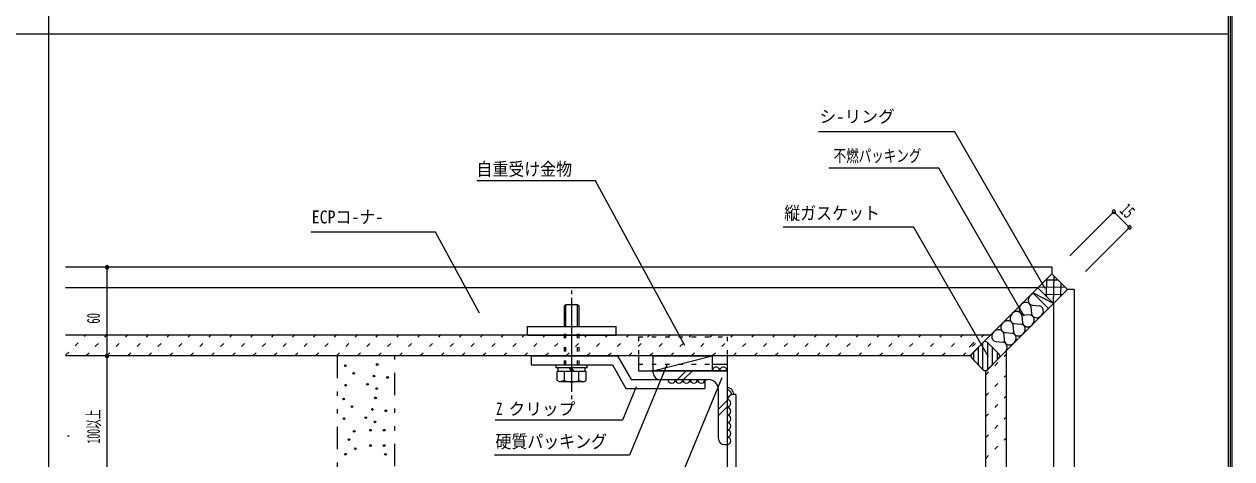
# Model space of a CAD drawing. Units: millimetres, scale not verified. Extents: x -1209 to 1209, y -852 to 852.
# Drawn here: x 391 to 1209, y -305 to -11 of the extents above; entities that cross this region are included whole.
import ezdxf
from ezdxf.enums import TextEntityAlignment as Align

# ---------------------------------------------------------------- set-up
doc = ezdxf.new("R2010")
doc.units = ezdxf.units.MM
doc.header["$LTSCALE"] = 3
doc.linetypes.add('USER1', pattern=[3, 1, -2])
doc.linetypes.add('USER6', pattern=[16, 5, -3, 1, -3, 1, -3])
for name, color, linetype, lineweight in [('0-1_0-0WAKU', 7, 'Continuous', 18), ('0-2_0-1AL', 5, 'Continuous', 18), ('0-3_0-2SUNPO', 7, 'Continuous', 18), ('0-4_0-3STEEL', 6, 'Continuous', 18), ('0-5_0-4KANAMONO', 6, 'Continuous', 18), ('0-6_0-5FUKUSIZA', 3, 'Continuous', 18), ('0-7_0-6HIFUKU', 4, 'Continuous', 18), ('0-8_0-7KUTAI', 6, 'Continuous', 18)]:
    doc.layers.add(name, color=color, linetype=linetype, lineweight=lineweight)
doc.styles.add('ＭＳ ゴシック', font='')
doc.styles.get('ＭＳ ゴシック').set_extended_font_data('MS Gothic')

msp = doc.modelspace()

# ---------------------------------------------------------------- linework, layer by layer
at = {"layer": '0-1_0-0WAKU'}
for p, q in [((1208.207, 851.207), (1208.207, -851.207)), ((1209.414, 852.414), (1209.414, -852.414)), ((408, 850), (408, -799)), ((1207, 850), (1207, -850)), ((0, -17.85), (1207, -17.85))]:
    msp.add_line(p, q, dxfattribs=at)
at = {"layer": '0-2_0-1AL'}
for p, q in [((1087.524, -175.736), (419.525, -175.736)), ((1087.524, -175.736), (1087.524, -180.129)), ((1087.524, -180.129), (1031.918, -235.736)), ((1077.918, -189.736), (419.525, -189.736)), ((1102.524, -190.736), (1102.524, -732.308)), ((1088.524, -200.343), (1088.524, -732.308)), ((1045.918, -221.736), (419.525, -221.736)), ((1031.918, -235.736), (419.525, -235.736)), ((1056.524, -232.343), (1056.524, -732.308))]:
    msp.add_line(p, q, dxfattribs=at)
msp.add_lwpolyline([(1102.524, -190.736), (1098.131, -190.736), (1042.524, -246.343), (1042.524, -732.308)], dxfattribs=at)
at = {"layer": '0-3_0-2SUNPO'}
for p, q in [((1021.802, -84.108), (929.513, -84.108)), ((1083.051, -190.193), (1021.802, -84.108)), ((1010.933, -108.733), (936.496, -108.733)), ((1068.762, -208.896), (1010.933, -108.733)), ((778.368, -117.229), (698.094, -117.229)), ((839.002, -228.592), (778.368, -117.229)), ((905.626, -148.358), (993.875, -148.358)), ((1044.607, -236.227), (993.875, -148.358)), ((1110.256, -178.611), (1140.113, -148.754)), ((447.605, -235.737), (447.605, -175.737)), ((447.605, -335.735), (447.605, -235.737)), ((826.868, -241.234), (801.44, -302.873)), ((805.887, -256.591), (796.814, -279.136)), ((796.814, -279.136), (710.558, -279.136)), ((801.44, -302.873), (710.068, -302.873))]:
    msp.add_line(p, q, dxfattribs=at)
for points in [[(1099.649, -168.004), (1129.506, -138.147), (1140.113, -148.754)], [(699.805, -206.794), (669.97, -151.998), (585.704, -151.998)], [(863.894, -250.474), (814.068, -371.214), (659.405, -371.214)]]:
    msp.add_lwpolyline(points, dxfattribs=at)
for centre, start, end in [((1129.506, -138.147), 0, 180), ((1129.506, -138.147), 180, 0), ((1140.113, -148.754), 0, 180), ((1140.113, -148.754), 180, 0), ((447.605, -175.737), 0, 180), ((447.605, -175.737), 180, 0), ((447.605, -235.737), 0, 180), ((447.605, -235.737), 0, 180), ((447.605, -235.737), 180, 0), ((447.605, -235.737), 180, 0)]:
    msp.add_arc(centre, 1.2, start, end, dxfattribs=at)
at = {"layer": '0-4_0-3STEEL'}
for p, q in [((867.525, -245.734), (817.527, -245.734)), ((817.527, -247.234), (817.527, -245.734)), ((822.027, -251.734), (855.027, -251.735)), ((833.886, -251.734), (839.886, -245.734)), ((838.128, -251.734), (844.128, -245.734)), ((867.525, -245.734), (867.525, -295.735)), ((861.525, -258.235), (861.525, -291.235)), ((873.525, -261.734), (872.025, -261.734)), ((873.525, -261.734), (873.525, -326.735)), ((861.525, -271.96), (867.525, -265.96)), ((867.525, -266.234), (867.525, -314.234)), ((861.525, -276.202), (867.525, -270.202)), ((866.025, -295.735), (867.525, -295.735))]:
    msp.add_line(p, q, dxfattribs=at)
for centre, radius, start, end in [((822.027, -247.234), 4.5, 180, 270), ((855.027, -258.235), 6.5, 0, 90), ((872.025, -266.234), 4.5, 90, 180), ((866.025, -291.235), 4.5, 180, 270)]:
    msp.add_arc(centre, radius, start, end, dxfattribs=at)
at = {"layer": '0-5_0-4KANAMONO'}
for p, q in [((762.325, -194.008), (762.325, -191.374)), ((758.326, -201.235), (757.327, -201.814)), ((757.327, -215.734), (757.327, -201.811)), ((758.326, -215.734), (758.326, -201.235)), ((766.327, -201.235), (758.326, -201.235)), ((762.325, -260.107), (762.325, -196.348)), ((766.327, -215.734), (766.327, -201.235)), ((766.327, -201.235), (767.326, -201.811)), ((767.326, -215.734), (767.326, -201.811)), ((732.325, -215.734), (792.325, -215.734)), ((732.325, -221.734), (732.325, -215.734)), ((792.325, -221.734), (792.325, -215.734)), ((732.325, -221.734), (792.325, -221.734)), ((734.825, -235.735), (793.287, -235.735)), ((734.825, -235.735), (734.825, -241.735)), ((793.287, -235.735), (802.527, -251.734)), ((807.525, -235.735), (807.525, -245.734)), ((867.525, -235.735), (867.525, -245.734)), ((734.825, -241.735), (789.825, -241.735)), ((751.825, -243.736), (751.825, -241.735)), ((772.825, -243.736), (751.825, -243.736)), ((753.127, -246.235), (753.127, -243.736)), ((762.325, -246.235), (760.882, -243.736)), ((763.771, -246.235), (762.325, -243.736)), ((771.527, -246.235), (771.527, -243.736)), ((772.825, -243.736), (772.825, -241.735)), ((789.825, -241.735), (799.062, -257.734)), ((857.527, -241.234), (867.525, -241.234)), ((772.141, -246.235), (752.512, -246.235)), ((752.512, -252.331), (752.512, -246.235)), ((754.075, -253.234), (752.512, -252.331)), ((757.421, -252.412), (754.075, -253.237)), ((770.575, -253.234), (754.075, -253.234)), ((757.421, -252.409), (757.421, -246.235)), ((767.233, -252.409), (767.233, -246.235)), ((767.233, -252.412), (770.575, -253.237)), ((770.578, -253.237), (772.141, -252.334)), ((772.141, -252.331), (772.141, -246.235)), ((802.527, -251.734), (852.527, -251.734)), ((807.525, -245.734), (867.525, -245.734)), ((852.527, -251.734), (852.527, -257.734)), ((799.062, -257.734), (852.527, -257.734)), ((762.325, -265.078), (762.325, -262.447))]:
    msp.add_line(p, q, dxfattribs=at)
at = {"layer": '0-5_0-4KANAMONO', "linetype": 'USER1'}
for p, q in [((757.327, -241.735), (757.327, -215.734)), ((758.326, -241.735), (758.326, -215.734)), ((766.327, -241.735), (766.327, -215.734)), ((767.326, -241.735), (767.326, -215.734)), ((807.525, -222.736), (807.525, -235.735)), ((807.525, -241.234), (857.527, -241.234))]:
    msp.add_line(p, q, dxfattribs=at)
msp.add_lwpolyline([(807.525, -222.736), (867.525, -222.736), (867.525, -235.735)], dxfattribs=at)
at = {"layer": '0-5_0-4KANAMONO'}
msp.add_arc((762.325, -238.234), 15, 250.903, 289.09698, dxfattribs=at)
at = {"layer": '0-6_0-5FUKUSIZA'}
for p, q in [((1091.746, -184.351), (1083.146, -184.508)), ((1083.826, -195.36), (1084.04, -183.614)), ((1087.524, -180.129), (1098.131, -190.736)), ((1088.646, -200.22), (1088.986, -181.591)), ((1089.396, -182.099), (1089.407, -182.099)), ((1093.646, -195.22), (1093.807, -186.412)), ((1085.131, -203.736), (1074.524, -193.129)), ((1088.524, -200.343), (1074.524, -193.129)), ((1078.06, -189.594), (1088.666, -200.2)), ((1096.567, -189.172), (1078.146, -189.508)), ((1094.752, -194.114), (1082.798, -194.332)), ((1086.215, -194.27), (1084.659, -194.298)), ((1073.345, -202.264), (1073.744, -207.168)), ((1074.169, -201.44), (1079.073, -201.838)), ((1067.19, -208.418), (1067.589, -213.322)), ((1068.015, -207.594), (1072.919, -207.993)), ((1054.882, -220.726), (1055.281, -225.631)), ((1055.706, -219.902), (1060.611, -220.301)), ((1061.036, -214.572), (1061.435, -219.476)), ((1061.861, -213.748), (1066.765, -214.147)), ((1031.55, -229.764), (1034.824, -226.491)), ((1033.222, -234.432), (1041.029, -226.625)), ((1040.868, -245.161), (1040.868, -226.769)), ((1043.73, -226.499), (1051.761, -234.531)), ((1044.044, -244.819), (1044.044, -227.127)), ((1049.551, -226.056), (1054.456, -226.455)), ((817.527, -235.735), (857.527, -235.735)), ((817.527, -245.734), (817.527, -235.735)), ((857.527, -235.735), (857.527, -245.734)), ((1034.692, -238.747), (1034.692, -232.945)), ((1037.866, -242.159), (1037.867, -229.77)), ((1047.393, -241.47), (1047.393, -230.476)), ((1050.741, -238.121), (1050.741, -233.825)), ((1040.989, -245.049), (1033.211, -237.271)), ((1043.829, -245.038), (1051.635, -237.232))]:
    msp.add_line(p, q, dxfattribs=at)
at = {"layer": '0-6_0-5FUKUSIZA', "linetype": 'USER1'}
for p, q in [((419.525, -235.314), (433.103, -221.736)), ((433.245, -235.736), (447.245, -221.736)), ((447.387, -235.736), (461.387, -221.736)), ((461.529, -235.736), (475.529, -221.736)), ((475.672, -235.736), (489.672, -221.736)), ((489.814, -235.736), (503.814, -221.736)), ((503.956, -235.736), (517.956, -221.736)), ((518.098, -235.736), (532.098, -221.736)), ((532.24, -235.736), (546.24, -221.736)), ((546.382, -235.736), (560.382, -221.736)), ((560.524, -235.736), (574.524, -221.736)), ((574.666, -235.736), (588.666, -221.736)), ((588.808, -235.736), (602.808, -221.736)), ((602.95, -235.736), (616.95, -221.736)), ((617.092, -235.736), (631.092, -221.736)), ((631.234, -235.736), (645.234, -221.736)), ((645.376, -235.736), (659.376, -221.736)), ((659.519, -235.736), (673.519, -221.736)), ((673.661, -235.736), (687.661, -221.736)), ((687.803, -235.736), (701.803, -221.736)), ((701.945, -235.736), (715.945, -221.736)), ((716.087, -235.736), (730.087, -221.736)), ((730.229, -235.736), (744.229, -221.736)), ((744.371, -235.736), (758.371, -221.736)), ((758.513, -235.736), (772.513, -221.736)), ((772.655, -235.736), (786.655, -221.736)), ((786.797, -235.736), (800.797, -221.736)), ((800.939, -235.736), (814.939, -221.736)), ((815.081, -235.736), (829.081, -221.736)), ((829.224, -235.736), (843.224, -221.736)), ((843.366, -235.736), (857.366, -221.736)), ((857.508, -235.736), (871.508, -221.736)), ((871.65, -235.736), (885.65, -221.736)), ((885.792, -235.736), (899.792, -221.736)), ((899.934, -235.736), (913.934, -221.736)), ((914.076, -235.736), (928.076, -221.736)), ((928.218, -235.736), (942.218, -221.736)), ((942.36, -235.736), (956.36, -221.736)), ((956.502, -235.736), (970.502, -221.736)), ((970.644, -235.736), (984.644, -221.736)), ((984.786, -235.736), (998.786, -221.736)), ((998.928, -235.736), (1012.928, -221.736)), ((1013.071, -235.736), (1027.071, -221.736)), ((1027.213, -235.736), (1041.213, -221.736)), ((1042.524, -248.708), (1056.524, -234.708)), ((1042.524, -262.85), (1056.524, -248.85)), ((1042.524, -276.993), (1056.524, -262.993)), ((1042.524, -291.135), (1056.524, -277.135)), ((1042.524, -305.277), (1056.524, -291.277))]:
    msp.add_line(p, q, dxfattribs=at)
at = {"layer": '0-6_0-5FUKUSIZA'}
for points in [[(1074.524, -193.129), (1078.06, -189.594), (1087.524, -180.129)], [(1085.131, -203.736), (1088.666, -200.2), (1098.131, -190.736)], [(857.527, -245.734), (817.527, -245.734), (857.527, -235.735)]]:
    msp.add_lwpolyline(points, dxfattribs=at)
for centre, radius, start, end in [((860.025, -245.732), 2.5, 0.00299, 180.00299), ((865.025, -245.732), 2.5, 0.00299, 180.00299), ((830.027, -251.733), 2.5, 179.99699, 359.99699), ((835.027, -251.732), 2.5, 179.99699, 359.99699), ((840.027, -251.733), 2.5, 179.99699, 359.99699), ((845.027, -251.733), 2.5, 179.99699, 359.99699), ((850.027, -251.734), 2.5, 179.99699, 359.99699), ((867.525, -261.734), 4.5, 359.99981, 90), ((867.525, -261.734), 3, 355.15099, 90), ((867.525, -267.701), 2.5, 270, 90), ((867.525, -273.235), 2.5, 270, 90), ((867.525, -278.235), 2.5, 270, 90), ((867.525, -283.235), 2.5, 270, 90), ((867.525, -288.235), 2.5, 270, 90), ((867.525, -293.235), 2.5, 270, 90)]:
    msp.add_arc(centre, radius, start, end, dxfattribs=at)
for centre, major_axis, ratio, start_param, end_param in [((1075.508, -197.449), (-3.077, -3.077), 0.861763, 4.2977678, 6.8067143), ((1069.354, -203.603), (-3.077, -3.077), 0.861763, 2.6180615, 6.8067141), ((1077.734, -205.829), (-3.077, -3.077), 0.861763, 5.7595756, 9.9483853), ((1057.046, -215.911), (-3.077, -3.077), 0.861763, 2.6180615, 6.8067141), ((1063.2, -209.757), (-3.077, -3.077), 0.861763, 2.6180615, 6.8067141), ((1071.58, -211.983), (-3.077, -3.077), 0.861763, 5.7595756, 9.9483853), ((1050.891, -222.066), (-3.077, -3.077), 0.861763, 2.6180615, 6.8064511), ((1059.272, -224.292), (-3.077, -3.077), 0.861763, 5.7595756, 9.9483853), ((1065.426, -218.138), (-3.077, -3.077), 0.861763, 5.7595756, 9.9483853), ((1042.443, -228.039), (2.007, 0), 0.996352, 0.8751952, 2.3561945), ((1053.118, -230.446), (-3.077, -3.077), 0.861763, 1.8696117, 3.6652), ((1034.65, -235.852), (2.021, 0), 0.996352, 2.3590393, 3.9201316), ((1050.221, -235.817), (2.007, 0), 0.996352, 5.4977871, 6.9787862), ((1042.408, -243.61), (2.021, 0), 0.996352, 3.9338498, 5.4949421)]:
    msp.add_ellipse(centre, major_axis=major_axis, ratio=ratio, start_param=start_param, end_param=end_param, dxfattribs=at)
at = {"layer": '0-7_0-6HIFUKU', "linetype": 'USER6'}
for p, q in [((603.529, -235.736), (603.529, -614.736)), ((642.525, -358.235), (642.525, -235.736))]:
    msp.add_line(p, q, dxfattribs=at)
at = {"layer": '0-7_0-6HIFUKU'}
for centre in [(608.948, -242.311), (630.571, -241.526), (614.662, -247.464), (628.442, -249.369), (637.517, -250.265), (609.173, -255.531), (623.961, -254.971), (630.235, -257.771), (607.8, -264.878), (613.514, -270.032), (629.423, -264.094), (608.024, -278.098), (622.813, -277.538), (627.294, -271.937), (636.369, -272.833), (614.989, -286.749), (626.06, -286.011), (629.086, -280.339), (635.275, -286.011), (611.497, -292.327), (609.084, -302.249), (615.727, -298.559), (626.06, -296.344), (635.275, -296.344), (636.145, -302.298)]:
    msp.add_circle(centre, 0.567, dxfattribs=at)
at = {"layer": '0-8_0-7KUTAI'}
msp.add_line((421.829, -290.104), (420.85, -290.104), dxfattribs=at)

# ---------------------------------------------------------------- texts
at = {"layer": '0-3_0-2SUNPO', "style": 'ＭＳ ゴシック'}
for s, p in [('シ-リング', (930.134, -80.362)), ('クリップ', (719.504, -278.236))]:
    msp.add_text(s, height=8.303, dxfattribs=at).set_placement(p, align=Align.BOTTOM_LEFT)
for s, height, width, p in [('不燃パッキング', 8.303, 0.75, (939.696, -106.939)), ('自重受け金物', 8.791, 0.9, (697.807, -116.336)), ('ECPコ-ナ-', 8.791, 0.9, (586.204, -148.729)), ('縦ガスケット', 8.791, 0.9, (906.226, -146.126)), ('Z', 8.303, 0.75, (711.158, -278.236)), ('硬質パッキング', 8.791, 0.9, (710.668, -300.64))]:
    msp.add_text(s, height=height, dxfattribs=dict(at, width=width)).set_placement(p, align=Align.BOTTOM_LEFT)
for s, rotation, width, p in [('15', 315, 0.65, (1131.045, -139.686)), ('60', 90, 0.6, (445.373, -213.887)), ('100以上', 90, 0.55, (445.373, -295.006))]:
    msp.add_text(s, height=8.791, rotation=rotation, dxfattribs=dict(at, width=width)).set_placement(p, align=Align.BOTTOM_LEFT)

doc.saveas('drawing.dxf')
